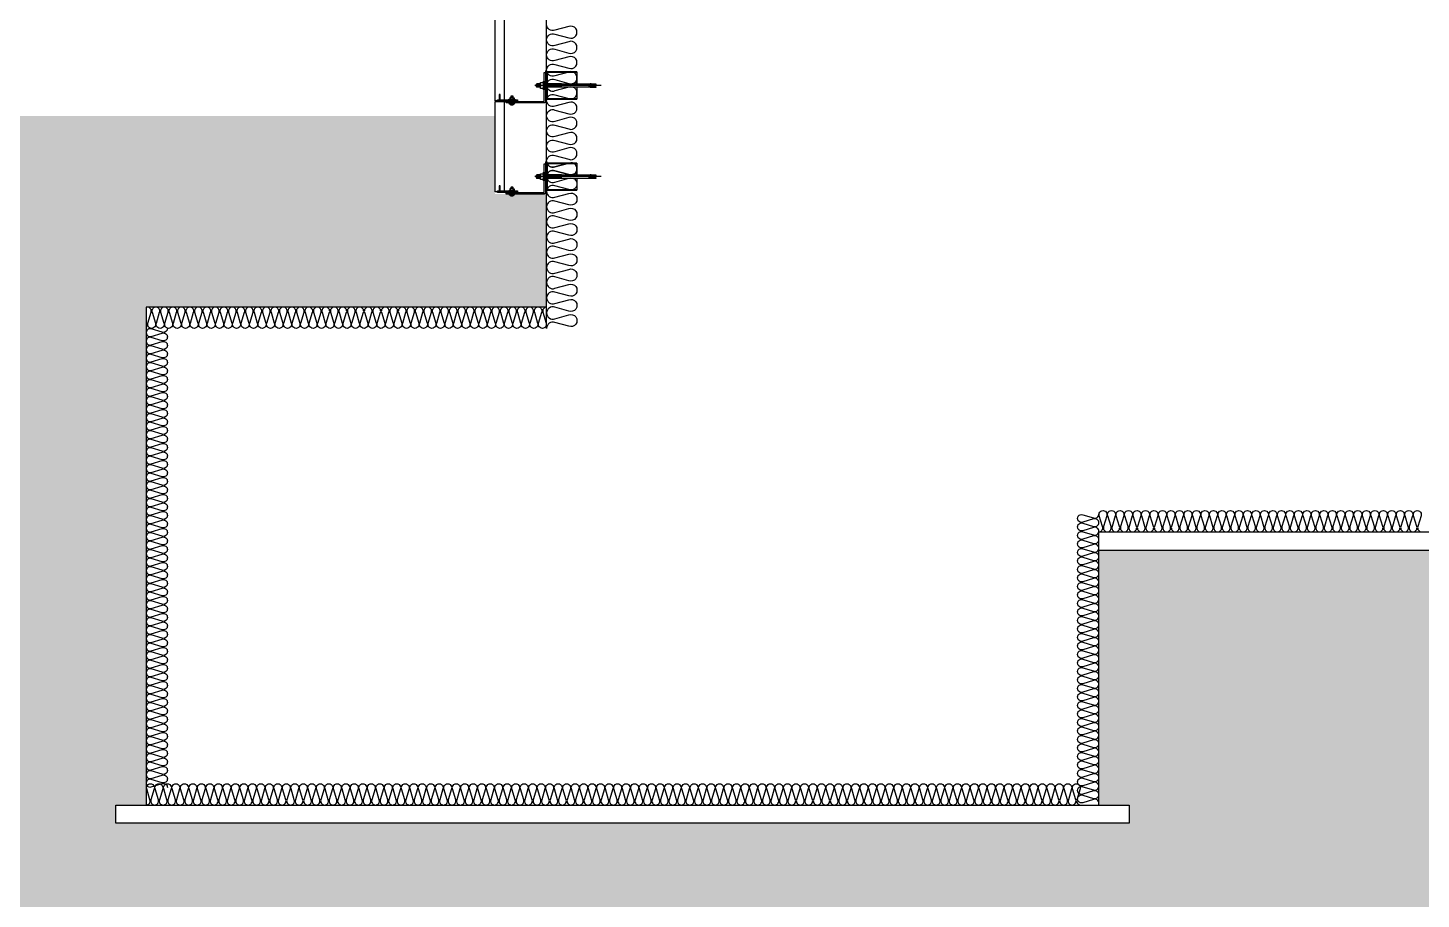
# Model space of a CAD drawing. Header units: millimetres. Extents: x 17311 to 801382, y -242618 to -104888.
# Drawn here: x 283451 to 288043, y -204409 to -201539 of the extents above; entities that cross this region are included whole.
import ezdxf

# ---------------------------------------------------------------- set-up
doc = ezdxf.new("R2010")
doc.units = ezdxf.units.MM
doc.header["$LTSCALE"] = 250
doc.linetypes.add('CENTER', pattern=[50.8, 31.75, -6.35, 6.35, -6.35])
for name, color, linetype in [('[0]치수선', 3, 'Continuous'), ('A-FIN(EX)', 6, 'Continuous'), ('A-버림CONC', 4, 'Continuous'), ('ANG', 8, 'Continuous'), ('ISL', 251, 'Continuous'), ('S-TEEL', 4, 'Continuous'), ('지반', 254, 'Continuous')]:
    doc.layers.add(name, color=color, linetype=linetype)

# ---------------------------------------------------------------- blocks, each defined once
blk = doc.blocks.new('A$C6c7ba7a6')
at = {"layer": '[0]치수선', "ltscale": 0.5}
h = blk.add_hatch(color=8, dxfattribs=at)
h.dxf.hatch_style = 1
h.paths.add_polyline_path([(-140, 0.5), (-140, -1.5), (-137.5, -1.5, 0.414214), (-136.5, -0.5), (-136.5, 40), (-138, 40), (-138, 0.5)])
at = {"color": 9, "linetype": 'Continuous', "lineweight": 25}
for p, q in [((-137.5, 95.5), (-140, 95.5)), ((-140, 95.5), (-140, 89.5)), ((-140, 93.5), (-138, 93.5)), ((-138, 93.5), (-138, 54)), ((-136.5, 94.5), (-136.5, 54)), ((-240, 91.5, 0), (-140, 91.5)), ((-240, 91.5, 0), (-240, 53, 0)), ((-240, 89.5, 0), (-140, 89.5)), ((-240, 60.2, 0), (-237, 60.2, 0)), ((-237, 53, 0), (-237, 60.2, 0)), ((-142, 54), (-136.5, 54)), ((-240, 41, 0), (-240, 2.5, 0)), ((-140, 4.5), (-240, 4.5, 0)), ((-140, 2.5), (-240, 2.5, 0)), ((-136.5, 40), (-142, 40)), ((-140, 4.5), (-140, -1.5)), ((-138, 0.5), (-140, 0.5)), ((-138, 0.5), (-138, 40)), ((-136.5, 40), (-136.5, -0.5)), ((-140, -1.5), (-137.5, -1.5))]:
    blk.add_line(p, q, dxfattribs=at)
at = {"color": 9}
for p, q in [((-302.6, 52, 0), (-302.6, 50.3, 0)), ((-297, 51.5, 0), (-302.5, 52.3, 0)), ((-302.1, 49.5, 0), (-300.3, 48.3, 0)), ((-286.6, 53, 0), (-301.6, 53, 0)), ((-292.1, 47.7, 0), (-298.7, 47.7, 0)), ((-297, 51.5, 0), (-283, 51.5, 0)), ((-291.6, 48.2, 0), (-291.6, 48.7, 0)), ((-289.6, 50.7, 0), (-289.6, 50.7, 0)), ((-287.6, 44.7, 0), (-287.6, 48.7, 0)), ((-286.6, 53, 0), (-283.6, 53, 0)), ((-283.6, 53, 0), (-283.6, 40.5, 0)), ((-283, 41, 0), (-283, 53, 0)), ((-280, 53, 0), (-283, 53, 0)), ((-280, 41, 0), (-280, 53, 0)), ((-188.8, 53), (-280, 53, 0)), ((-302.6, 43.2, 0), (-302.6, 41.5, 0)), ((-302.6, 41.7, 0), (-297, 42.5, 0)), ((-302.1, 44, 0), (-300.3, 45.2, 0)), ((-301.6, 40.5, 0), (-286.6, 40.5, 0)), ((-292.1, 45.7, 0), (-298.7, 45.7, 0)), ((-297, 42.5, 0), (-283, 42.5, 0)), ((-291.6, 44.7, 0), (-291.6, 45.2, 0)), ((-289.6, 42.7, 0), (-289.6, 42.7, 0)), ((-286.6, 40.5, 0), (-283.6, 40.5, 0)), ((-283, 41, 0), (-280, 41, 0)), ((-280, 41, 0), (-188.8, 41))]:
    blk.add_line(p, q, dxfattribs=at)
at = {"color": 9, "ltscale": 0.5}
for p, q in [((-188.8, 53), (-131.5, 53)), ((-188.8, 53), (-187.3, 51.5)), ((-188.8, 41), (-188.8, 53)), ((-188.8, 51.5), (-131.5, 51.5)), ((-187.3, 42.5), (-187.3, 51.5)), ((-142, 89.5), (-142, 54)), ((-129.5, 61.3), (-131.5, 61.3)), ((-131.5, 61.3), (-131.5, 32.8)), ((-129.5, 32.8), (-129.5, 61.3)), ((-129.5, 56), (-129.5, 38)), ((-129.5, 53), (-129.5, 53)), ((-129.5, 51.5), (-129.4, 51.5)), ((-120.5, 56.5), (-129, 56.5)), ((-128.3, 47), (-121.2, 47)), ((-120.1, 51.5), (-106, 51.5)), ((-120, 38), (-120, 56)), ((-120, 53), (-107.5, 53)), ((-107.5, 41), (-107.5, 53)), ((-106, 51.5), (-107.5, 53)), ((-106, 42.5), (-106, 51.5)), ((-188.8, 42.5), (-131.5, 42.5)), ((-188.8, 41), (-187.3, 42.5)), ((-188.8, 41), (-131.5, 41)), ((-142, 40), (-142, 4.5)), ((-131.5, 32.8), (-129.5, 32.8)), ((-129.5, 42.5), (-129.4, 42.5)), ((-129.5, 41), (-129.5, 41)), ((-129, 37.5), (-120.5, 37.5)), ((-120.1, 42.5), (-106, 42.5)), ((-120, 41), (-107.5, 41)), ((-106, 42.5), (-107.5, 41))]:
    blk.add_line(p, q, dxfattribs=at)
at = {"color": 9, "linetype": 'Continuous', "lineweight": 25}
for centre, start, end in [((-137.5, 94.5), 0, 90), ((-137.5, -0.5), 270, 0)]:
    blk.add_arc(centre, 1, start, end, dxfattribs=at)
at = {"color": 9}
for centre, radius, start, end in [((-301.6, 52, 0), 1, 90, 180), ((-301.6, 50.3, 0), 1, 180, 236.3099), ((-298.7, 50.7, 0), 3, 236.3099, 270), ((-292.1, 48.2, 0), 0.5, 270, 0), ((-289.6, 48.7, 0), 2, 90, 180), ((-289.6, 48.7, 0), 2, 0, 90), ((-301.6, 43.2, 0), 1, 123.6901, 180), ((-301.6, 41.5, 0), 1, 180, 270), ((-298.7, 42.7, 0), 3, 90, 123.6901), ((-292.1, 45.2, 0), 0.5, 0, 90), ((-289.6, 44.7, 0), 2, 180, 270), ((-289.6, 44.7, 0), 2, 270, 0)]:
    blk.add_arc(centre, radius, start, end, dxfattribs=at)
at = {"color": 9, "ltscale": 0.5}
for centre, start, end in [((-129, 56), 90, 180), ((-120.5, 56), 0, 90), ((-129, 38), 180, 270), ((-120.5, 38), 270, 0)]:
    blk.add_arc(centre, 0.5, start, end, dxfattribs=at)
for centre, major_axis, ratio, start_param, end_param in [((-128.6, 42.2), (0.31, 4.75), 0.187111, 0, 3.166211), ((-128.6, 51.7), (0.31, -4.75), 0.185991, 3.117121, 6.283185), ((-120.9, 51.7), (0.31, 4.75), 0.185108, 3.141593, 6.30754), ((-120.9, 42.2), (0.31, -4.75), 0.185359, -0.024388, 3.141593)]:
    blk.add_ellipse(centre, major_axis=major_axis, ratio=ratio, start_param=start_param, end_param=end_param, dxfattribs=at)
at = {"layer": '[0]치수선', "color": 8, "linetype": 'CENTER', "ltscale": 0.2}
for p, q in [((-320, 47, 0), (-101, 47)), ((-136.5, 54), (-136.5, 40))]:
    blk.add_line(p, q, dxfattribs=at)
at = {"layer": 'ANG'}
for p, q in [((-15.6, 1.5), (-35.4, 1.5)), ((-35.4, 1.5), (-35.4, -0.5)), ((-29.5, 5.5), (-30.5, 6.4)), ((-30.5, 6.4), (-28.5, 6.4)), ((-29.5, 11.4), (-28.5, 12.4)), ((-21.5, 11.4), (-29.5, 11.4)), ((-29.5, 6.4), (-29.5, 11.4)), ((-21.5, 10.4), (-29.5, 10.4)), ((-21.5, 9.4), (-29.5, 9.4)), ((-21.5, 8.4), (-29.5, 8.4)), ((-21.5, 7.4), (-29.5, 7.4)), ((-28.5, 6.4), (-29.5, 5.5)), ((-29.5, 1.5), (-29.5, 5.5)), ((-28.5, 12.4), (-22.5, 12.4)), ((-28.5, 6.4), (-22.5, 6.4)), ((-22.5, 12.4), (-21.5, 11.4)), ((-20.5, 6.4), (-22.5, 6.4)), ((-22.5, 6.4), (-21.5, 5.5)), ((-21.5, 11.4), (-21.5, 6.4)), ((-15.6, -0.5), (-15.6, 1.5)), ((-35.3, -12.5), (-35.3, -10.5)), ((-15.4, -12.5), (-35.3, -12.5)), ((-15.4, -10.5), (-15.4, -12.5))]:
    blk.add_line(p, q, dxfattribs=at)
at = {"layer": 'ANG', "extrusion": (0, 0, -1)}
for p, q in [((-32.4, 6.4), (-32.9, 5.9)), ((-32.9, 5.9), (-32.9, 2)), ((-32.9, 2), (-32.4, 1.5)), ((-30.5, 6.4), (-32.4, 6.4)), ((-21.5, 5.5), (-20.5, 6.4)), ((-21.5, 1.5), (-21.5, 5.5)), ((-20.5, 6.4), (-18.6, 6.4)), ((-18.6, 6.4), (-18.1, 5.9)), ((-18.1, 2), (-18.6, 1.5)), ((-18.1, 5.9), (-18.1, 2))]:
    blk.add_line(p, q, dxfattribs=at)
blk.add_lwpolyline([(-13.5, -0.5), (-13.5, 17), (-16.5, 17), (-16.5, -0.5)], dxfattribs=at)
at = {"layer": 'ANG'}
blk.add_lwpolyline([(-43.5, -5.5), (21.5, -5.5), (21.5, -0.5), (-43.5, -0.5)], close=True, dxfattribs=at)
blk.add_arc((-25.3, -9.5), 8.08, 202.3911, 337.6089, dxfattribs=at)
at = {"layer": 'S-TEEL'}
blk.add_lwpolyline([(-131.5, -10.5), (-6.5, -10.5), (-6.5, -5.5), (-131.5, -5.5), (-131.5, 89.5), (-136.5, 89.5), (-136.5, -5.5, 0.414214)], format="xyb", close=True, dxfattribs=at)

msp = doc.modelspace()

# ---------------------------------------------------------------- hatches: boundary and pattern name
at = {"layer": '지반'}
h = msp.add_hatch(dxfattribs=at)
h.set_pattern_fill('EARTH', color=251, scale=70, angle=45)
h.paths.add_polyline_path([(230117.6, -201879.5), (230117.6, -213174), (380882.4, -213174), (380882.4, -201579.5), (370730.7, -201579.5), (370730.7, -201786.8), (370560.7, -201786.8), (370560.7, -202209.5), (371880.7, -202209.5), (371880.7, -203849.5), (371980.7, -203849.5), (371980.7, -203909.5), (368640.7, -203909.5), (368640.7, -203849.5), (368740.7, -203849.5), (368740.7, -202159.5), (364230.7, -202159.5), (364230.7, -202599.5), (364330.7, -202599.5), (364330.7, -202659.5), (363390.7, -202659.5), (363390.7, -202599.5), (363490.7, -202599.5), (363490.7, -202099.5), (362430.7, -202099.5), (362430.7, -203699.5), (362530.7, -203699.5), (362530.7, -203759.5), (358060.7, -203759.5), (358060.7, -203699.5), (358160.7, -203699.5), (358160.7, -202089.5), (351710.7, -202089.5), (351710.7, -204659.5), (351810.7, -204659.5), (351810.7, -204719.5), (347110.7, -204719.5), (347110.7, -204659.5), (347210.7, -204659.5), (347210.7, -202089.5), (340910.7, -202089.5), (340910.7, -204659.5), (341010.7, -204659.5), (341010.7, -204719.5), (336310.7, -204719.5), (336310.7, -204659.5), (336410.7, -204659.5), (336410.7, -202089.5), (330110.7, -202089.5), (330110.7, -204659.5), (330210.7, -204659.5), (330210.7, -204719.5), (325510.7, -204719.5), (325510.7, -204659.5), (325610.7, -204659.5), (325610.7, -202089.5), (319310.7, -202089.5), (319310.7, -203829.5), (319410.7, -203829.5), (319410.7, -203889.5), (314710.7, -203889.5), (314710.7, -203829.5), (314810.7, -203829.5), (314810.7, -202089.5), (308510.7, -202089.5), (308510.7, -203829.5), (308610.7, -203829.5), (308610.7, -203889.5), (303910.7, -203889.5), (303910.7, -203829.5), (304010.7, -203829.5), (304010.7, -202089.5), (297560.7, -202089.5), (297560.7, -203699.5), (297660.7, -203699.5), (297660.7, -203759.5), (293190.7, -203759.5), (293190.7, -203699.5), (293290.7, -203699.5), (293290.7, -203259.5), (286980.7, -203259.5), (286980.7, -204099.5), (287080.7, -204099.5), (287080.7, -204159.5), (283740.7, -204159.5), (283740.7, -204099.5), (283840.7, -204099.5), (283840.7, -202459.5), (285160.7, -202459.5), (285160.7, -202086.8), (284990.7, -202086.8), (284990.7, -201829.5), (283110.7, -201829.5), (283110.7, -202079.5), (283160.7, -202079.5), (283160.7, -202139.5), (282910.7, -202139.5), (282910.7, -202079.5), (282960.7, -202079.5), (282960.7, -201979.5), (271560.7, -201979.5), (271560.7, -201879.5)])

# ---------------------------------------------------------------- linework, layer by layer
at = {"layer": 'A-FIN(EX)'}
for points in [[(285020.7, -201482.5), (285020.7, -201779.5), (284990.7, -201779.5), (284990.7, -201482.5)], [(285020.7, -201782.5), (285020.7, -202079.5), (284990.7, -202079.5), (284990.7, -201782.5)]]:
    msp.add_lwpolyline(points, close=True, dxfattribs=at)
at = {"layer": 'A-버림CONC'}
msp.add_line((286980.7, -203259.5), (293290.7, -203259.5), dxfattribs=at)
msp.add_lwpolyline([(286980.7, -204099.5), (287080.7, -204099.5), (287080.7, -204159.5), (283740.7, -204159.5), (283740.7, -204099.5), (283840.7, -204099.5)], dxfattribs=at)
at = {"layer": 'ISL'}
msp.add_line((285160.7, -202529.5), (285160.7, -154479.5), dxfattribs=at)
for points in [[(285160.7, -202028.7, -0.524856), (285187.8, -202010), (285233.6, -202022.4, 1.449198), (285233.6, -201985), (285187.8, -201997.4, -0.524856), (285160.7, -201978.7, -0.524856), (285187.8, -201960), (285233.6, -201972.4, 1.449198), (285233.6, -201935), (285187.8, -201947.4, -0.524856), (285160.7, -201928.7, -0.524856), (285187.8, -201910), (285233.6, -201922.4, 1.449198), (285233.6, -201885), (285187.8, -201897.4, -0.524856), (285160.7, -201878.7, -0.524856), (285187.8, -201860), (285233.6, -201872.4, 1.449198), (285233.6, -201835), (285187.8, -201847.4, -0.524856), (285160.7, -201828.7, -0.524856), (285187.8, -201810), (285233.6, -201822.4, 1.449198), (285233.6, -201785), (285187.8, -201797.4, -0.524856), (285160.7, -201778.7, -0.524856), (285187.8, -201760), (285233.6, -201772.4, 1.449198), (285233.6, -201735), (285187.8, -201747.4, -0.524856), (285160.7, -201728.7, -0.524856), (285187.8, -201710), (285233.6, -201722.4, 1.449198), (285233.6, -201685), (285187.8, -201697.4, -0.524856), (285160.7, -201678.7, -0.524856), (285187.8, -201660), (285233.6, -201672.4, 1.449198), (285233.6, -201635), (285187.8, -201647.4, -0.524856), (285160.7, -201628.7, -0.524856), (285187.8, -201610), (285233.6, -201622.4, 1.449198), (285233.6, -201585), (285187.8, -201597.4, -0.524856), (285160.7, -201578.7, -0.524856), (285187.8, -201560), (285233.6, -201572.4, 1.449198), (285233.6, -201535), (285187.8, -201547.4, -0.524856), (285160.7, -201528.7, -0.524856)], [(285160.7, -201978.7, 0.524856), (285187.8, -201997.4), (285233.6, -201985, -1.449198), (285233.6, -202022.4), (285187.8, -202010, 0.524856), (285160.7, -202028.7, 0.524856), (285187.8, -202047.4), (285233.6, -202035, -1.449198), (285233.6, -202072.4), (285187.8, -202060, 0.524856), (285160.7, -202078.7, 0.524856), (285187.8, -202097.4), (285233.6, -202085, -1.449198), (285233.6, -202122.4), (285187.8, -202110, 0.524856), (285160.7, -202128.7, 0.524856), (285187.8, -202147.4), (285233.6, -202135, -1.449198), (285233.6, -202172.4), (285187.8, -202160, 0.524856), (285160.7, -202178.7, 0.524856), (285187.8, -202197.4), (285233.6, -202185, -1.449198), (285233.6, -202222.4), (285187.8, -202210, 0.524856), (285160.7, -202228.7, 0.524856), (285187.8, -202247.4), (285233.6, -202235, -1.449198), (285233.6, -202272.4), (285187.8, -202260, 0.524856), (285160.7, -202278.7, 0.524856), (285187.8, -202297.4), (285233.6, -202285, -1.449198), (285233.6, -202322.4), (285187.8, -202310, 0.524856), (285160.7, -202328.7, 0.524856), (285187.8, -202347.4), (285233.6, -202335, -1.449198), (285233.6, -202372.4), (285187.8, -202360, 0.524856), (285160.7, -202378.7, 0.524856), (285187.8, -202397.4), (285233.6, -202385, -1.449198), (285233.6, -202422.4), (285187.8, -202410, 0.524856), (285160.7, -202428.7, 0.524856), (285187.8, -202447.4), (285233.6, -202435, -1.449198), (285233.6, -202472.4), (285187.8, -202460, 0.524856), (285160.7, -202478.7, 0.524856), (285187.8, -202497.4), (285233.6, -202485, -1.449198), (285233.6, -202522.4), (285187.8, -202510, 0.524856), (285160.7, -202528.7, 0.010025), (285160.7, -202529.5, 0.010025)], [(285160.6, -202459.5, 0.509267), (285148.3, -202476.4), (285159, -202512.5, -1.372593), (285134.3, -202512.5), (285145, -202476.4, 0.509267), (285132.6, -202459.5, 0.509267), (285120.3, -202476.4), (285131, -202512.5, -1.372593), (285106.3, -202512.5), (285117, -202476.4, 0.509267), (285104.6, -202459.5, 0.509267), (285092.3, -202476.4), (285103, -202512.5, -1.372593), (285078.3, -202512.5), (285089, -202476.4, 0.509267), (285076.6, -202459.5, 0.509267), (285064.3, -202476.4), (285075, -202512.5, -1.372593), (285050.3, -202512.5), (285061, -202476.4, 0.509267), (285048.6, -202459.5, 0.509267), (285036.3, -202476.4), (285047, -202512.5, -1.372593), (285022.3, -202512.5), (285033, -202476.4, 0.509267), (285020.6, -202459.5, 0.509267), (285008.3, -202476.4), (285019, -202512.5, -1.372593), (284994.3, -202512.5), (285005, -202476.4, 0.509267), (284992.6, -202459.5, 0.509267), (284980.3, -202476.4), (284991, -202512.5, -1.372593), (284966.3, -202512.5), (284977, -202476.4, 0.509267), (284964.6, -202459.5, 0.509267), (284952.3, -202476.4), (284963, -202512.5, -1.372593), (284938.3, -202512.5), (284949, -202476.4, 0.509267), (284936.6, -202459.5, 0.509267), (284924.3, -202476.4), (284935, -202512.5, -1.372593), (284910.3, -202512.5), (284921, -202476.4, 0.509267), (284908.6, -202459.5, 0.509267), (284896.3, -202476.4), (284907, -202512.5, -1.372593), (284882.3, -202512.5), (284893, -202476.4, 0.509267), (284880.6, -202459.5, 0.509267), (284868.3, -202476.4), (284879, -202512.5, -1.372593), (284854.3, -202512.5), (284865, -202476.4, 0.509267), (284852.6, -202459.5, 0.509267), (284840.3, -202476.4), (284851, -202512.5, -1.372593), (284826.3, -202512.5), (284837, -202476.4, 0.509267), (284824.6, -202459.5, 0.509267), (284812.3, -202476.4), (284823, -202512.5, -1.372593), (284798.3, -202512.5), (284809, -202476.4, 0.509267), (284796.6, -202459.5, 0.509267), (284784.3, -202476.4), (284795, -202512.5, -1.372593), (284770.3, -202512.5), (284781, -202476.4, 0.509267), (284768.6, -202459.5, 0.509267), (284756.3, -202476.4), (284767, -202512.5, -1.372593), (284742.3, -202512.5), (284753, -202476.4, 0.509267), (284740.6, -202459.5, 0.509267), (284728.3, -202476.4), (284739, -202512.5, -1.372593), (284714.3, -202512.5), (284725, -202476.4, 0.509267), (284712.6, -202459.5, 0.509267), (284700.3, -202476.4), (284711, -202512.5, -1.372593), (284686.3, -202512.5), (284697, -202476.4, 0.509267), (284684.6, -202459.5, 0.509267), (284672.3, -202476.4), (284683, -202512.5, -1.372593), (284658.3, -202512.5), (284669, -202476.4, 0.509267), (284656.6, -202459.5, 0.509267), (284644.3, -202476.4), (284655, -202512.5, -1.372593), (284630.3, -202512.5), (284641, -202476.4, 0.509267), (284628.6, -202459.5, 0.509267), (284616.3, -202476.4), (284627, -202512.5, -1.372593), (284602.3, -202512.5), (284613, -202476.4, 0.509267), (284600.6, -202459.5, 0.509267), (284588.3, -202476.4), (284599, -202512.5, -1.372593), (284574.3, -202512.5), (284585, -202476.4, 0.509267), (284572.6, -202459.5, 0.509267), (284560.3, -202476.4), (284571, -202512.5, -1.372593), (284546.3, -202512.5), (284557, -202476.4, 0.509267), (284544.6, -202459.5, 0.509267), (284532.3, -202476.4), (284543, -202512.5, -1.372593), (284518.3, -202512.5), (284529, -202476.4, 0.509267), (284516.6, -202459.5, 0.509267), (284504.3, -202476.4), (284515, -202512.5, -1.372593), (284490.3, -202512.5), (284501, -202476.4, 0.509267), (284488.6, -202459.5, 0.509267), (284476.3, -202476.4), (284487, -202512.5, -1.372593), (284462.3, -202512.5), (284473, -202476.4, 0.509267), (284460.6, -202459.5, 0.509267), (284448.3, -202476.4), (284459, -202512.5, -1.372593), (284434.3, -202512.5), (284445, -202476.4, 0.509267), (284432.6, -202459.5, 0.509267), (284420.3, -202476.4), (284431, -202512.5, -1.372593), (284406.3, -202512.5), (284417, -202476.4, 0.509267), (284404.6, -202459.5, 0.509267), (284392.3, -202476.4), (284403, -202512.5, -1.372593), (284378.3, -202512.5), (284389, -202476.4, 0.509267), (284376.6, -202459.5, 0.509267), (284364.3, -202476.4), (284375, -202512.5, -1.372593), (284350.3, -202512.5), (284361, -202476.4, 0.509267), (284348.6, -202459.5, 0.509267), (284336.3, -202476.4), (284347, -202512.5, -1.372593), (284322.3, -202512.5), (284333, -202476.4, 0.509267), (284320.6, -202459.5, 0.509267), (284308.3, -202476.4), (284319, -202512.5, -1.372593), (284294.3, -202512.5), (284305, -202476.4, 0.509267), (284292.6, -202459.5, 0.509267), (284280.3, -202476.4), (284291, -202512.5, -1.372593), (284266.3, -202512.5), (284277, -202476.4, 0.509267), (284264.6, -202459.5, 0.509267), (284252.3, -202476.4), (284263, -202512.5, -1.372593), (284238.3, -202512.5), (284249, -202476.4, 0.509267), (284236.6, -202459.5, 0.509267), (284224.3, -202476.4), (284235, -202512.5, -1.372593), (284210.3, -202512.5), (284221, -202476.4, 0.509267), (284208.6, -202459.5, 0.509267), (284196.3, -202476.4), (284207, -202512.5, -1.372593), (284182.3, -202512.5), (284193, -202476.4, 0.509267), (284180.6, -202459.5, 0.509267), (284168.3, -202476.4), (284179, -202512.5, -1.372593), (284154.3, -202512.5), (284165, -202476.4, 0.509267), (284152.6, -202459.5, 0.509267), (284140.3, -202476.4), (284151, -202512.5, -1.372593), (284126.3, -202512.5), (284137, -202476.4, 0.509267), (284124.6, -202459.5, 0.509267), (284112.3, -202476.4), (284123, -202512.5, -1.372593), (284098.3, -202512.5), (284109, -202476.4, 0.509267), (284096.6, -202459.5, 0.509267), (284084.3, -202476.4), (284095, -202512.5, -1.372593), (284070.3, -202512.5), (284081, -202476.4, 0.509267), (284068.6, -202459.5, 0.509267), (284056.3, -202476.4), (284067, -202512.5, -1.372593), (284042.3, -202512.5), (284053, -202476.4, 0.509267), (284040.6, -202459.5, 0.509267), (284028.3, -202476.4), (284039, -202512.5, -1.372593), (284014.3, -202512.5), (284025, -202476.4, 0.509267), (284012.6, -202459.5, 0.509267), (284000.3, -202476.4), (284011, -202512.5, -1.372593), (283986.3, -202512.5), (283997, -202476.4, 0.509267), (283984.6, -202459.5, 0.509267), (283972.3, -202476.4), (283983, -202512.5, -1.372593), (283958.3, -202512.5), (283969, -202476.4, 0.509267), (283956.6, -202459.5, 0.509267), (283944.3, -202476.4), (283955, -202512.5, -1.372593), (283930.3, -202512.5), (283941, -202476.4, 0.509267), (283928.6, -202459.5, 0.509267), (283916.3, -202476.4), (283927, -202512.5, -1.372593), (283902.3, -202512.5), (283913, -202476.4, 0.509267), (283900.6, -202459.5, 0.509267), (283888.3, -202476.4), (283899, -202512.5, -1.372593), (283874.3, -202512.5), (283885, -202476.4, 0.509267), (283872.6, -202459.5, 0.509267), (283860.3, -202476.4), (283871, -202512.5, -1.372593), (283846.3, -202512.5), (283857, -202476.4, 0.509267), (283844.6, -202459.5)], [(283910.7, -202529.5, -0.509267), (283893.7, -202541.9), (283857.6, -202531.1, 1.372593), (283857.6, -202555.9), (283893.7, -202545.1, -0.509267), (283910.7, -202557.5, -0.509267), (283893.7, -202569.9), (283857.6, -202559.1, 1.372593), (283857.6, -202583.9), (283893.7, -202573.1, -0.509267), (283910.7, -202585.5, -0.509267), (283893.7, -202597.9), (283857.6, -202587.1, 1.372593), (283857.6, -202611.9), (283893.7, -202601.1, -0.509267), (283910.7, -202613.5, -0.509267), (283893.7, -202625.9), (283857.6, -202615.1, 1.372593), (283857.6, -202639.9), (283893.7, -202629.1, -0.509267), (283910.7, -202641.5, -0.509267), (283893.7, -202653.9), (283857.6, -202643.1, 1.372593), (283857.6, -202667.9), (283893.7, -202657.1, -0.509267), (283910.7, -202669.5, -0.509267), (283893.7, -202681.9), (283857.6, -202671.1, 1.372593), (283857.6, -202695.9), (283893.7, -202685.1, -0.509267), (283910.7, -202697.5, -0.509267), (283893.7, -202709.9), (283857.6, -202699.1, 1.372593), (283857.6, -202723.9), (283893.7, -202713.1, -0.509267), (283910.7, -202725.5, -0.509267), (283893.7, -202737.9), (283857.6, -202727.1, 1.372593), (283857.6, -202751.9), (283893.7, -202741.1, -0.509267), (283910.7, -202753.5, -0.509267), (283893.7, -202765.9), (283857.6, -202755.1, 1.372593), (283857.6, -202779.9), (283893.7, -202769.1, -0.509267), (283910.7, -202781.5, -0.509267), (283893.7, -202793.9), (283857.6, -202783.1, 1.372593), (283857.6, -202807.9), (283893.7, -202797.1, -0.509267), (283910.7, -202809.5, -0.509267), (283893.7, -202821.9), (283857.6, -202811.1, 1.372593), (283857.6, -202835.9), (283893.7, -202825.1, -0.509267), (283910.7, -202837.5, -0.509267), (283893.7, -202849.9), (283857.6, -202839.1, 1.372593), (283857.6, -202863.9), (283893.7, -202853.1, -0.509267), (283910.7, -202865.5, -0.509267), (283893.7, -202877.9), (283857.6, -202867.1, 1.372593), (283857.6, -202891.9), (283893.7, -202881.1, -0.509267), (283910.7, -202893.5, -0.509267), (283893.7, -202905.9), (283857.6, -202895.1, 1.372593), (283857.6, -202919.9), (283893.7, -202909.1, -0.509267), (283910.7, -202921.5, -0.509267), (283893.7, -202933.9), (283857.6, -202923.1, 1.372593), (283857.6, -202947.9), (283893.7, -202937.1, -0.509267), (283910.7, -202949.5, -0.509267), (283893.7, -202961.9), (283857.6, -202951.1, 1.372593), (283857.6, -202975.9), (283893.7, -202965.1, -0.509267), (283910.7, -202977.5, -0.509267), (283893.7, -202989.9), (283857.6, -202979.1, 1.372593), (283857.6, -203003.9), (283893.7, -202993.1, -0.509267), (283910.7, -203005.5, -0.509267), (283893.7, -203017.9), (283857.6, -203007.1, 1.372593), (283857.6, -203031.9), (283893.7, -203021.1, -0.509267), (283910.7, -203033.5, -0.509267), (283893.7, -203045.9), (283857.6, -203035.1, 1.372593), (283857.6, -203059.9), (283893.7, -203049.1, -0.509267), (283910.7, -203061.5, -0.509267), (283893.7, -203073.9), (283857.6, -203063.1, 1.372593), (283857.6, -203087.9), (283893.7, -203077.1, -0.509267), (283910.7, -203089.5, -0.509267), (283893.7, -203101.9), (283857.6, -203091.1, 1.372593), (283857.6, -203115.9), (283893.7, -203105.1, -0.509267), (283910.7, -203117.5, -0.509267), (283893.7, -203129.9), (283857.6, -203119.1, 1.372593), (283857.6, -203143.9), (283893.7, -203133.1, -0.509267), (283910.7, -203145.5, -0.509267), (283893.7, -203157.9), (283857.6, -203147.1, 1.372593), (283857.6, -203171.9), (283893.7, -203161.1, -0.509267), (283910.7, -203173.5, -0.509267), (283893.7, -203185.9), (283857.6, -203175.1, 1.372593), (283857.6, -203199.9), (283893.7, -203189.1, -0.509267), (283910.7, -203201.5, -0.509267), (283893.7, -203213.9), (283857.6, -203203.1, 1.372593), (283857.6, -203227.9), (283893.7, -203217.1, -0.509267), (283910.7, -203229.5, -0.509267), (283893.7, -203241.9), (283857.6, -203231.1, 1.372593), (283857.6, -203255.9), (283893.7, -203245.1, -0.509267), (283910.7, -203257.5, -0.509267), (283893.7, -203269.9), (283857.6, -203259.1, 1.372593), (283857.6, -203283.9), (283893.7, -203273.1, -0.509267), (283910.7, -203285.5, -0.509267), (283893.7, -203297.9), (283857.6, -203287.1, 1.372593), (283857.6, -203311.9), (283893.7, -203301.1, -0.509267), (283910.7, -203313.5, -0.509267), (283893.7, -203325.9), (283857.6, -203315.1, 1.372593), (283857.6, -203339.9), (283893.7, -203329.1, -0.509267), (283910.7, -203341.5, -0.509267), (283893.7, -203353.9), (283857.6, -203343.1, 1.372593), (283857.6, -203367.9), (283893.7, -203357.1, -0.509267), (283910.7, -203369.5, -0.509267), (283893.7, -203381.9), (283857.6, -203371.1, 1.372593), (283857.6, -203395.9), (283893.7, -203385.1, -0.509267), (283910.7, -203397.5, -0.509267), (283893.7, -203409.9), (283857.6, -203399.1, 1.372593), (283857.6, -203423.9), (283893.7, -203413.1, -0.509267), (283910.7, -203425.5, -0.509267), (283893.7, -203437.9), (283857.6, -203427.1, 1.372593), (283857.6, -203451.9), (283893.7, -203441.1, -0.509267), (283910.7, -203453.5, -0.509267), (283893.7, -203465.9), (283857.6, -203455.1, 1.372593), (283857.6, -203479.9), (283893.7, -203469.1, -0.509267), (283910.7, -203481.5, -0.509267), (283893.7, -203493.9), (283857.6, -203483.1, 1.372593), (283857.6, -203507.9), (283893.7, -203497.1, -0.509267), (283910.7, -203509.5, -0.509267), (283893.7, -203521.9), (283857.6, -203511.1, 1.372593), (283857.6, -203535.9), (283893.7, -203525.1, -0.509267), (283910.7, -203537.5, -0.509267), (283893.7, -203549.9), (283857.6, -203539.1, 1.372593), (283857.6, -203563.9), (283893.7, -203553.1, -0.509267), (283910.7, -203565.5, -0.509267), (283893.7, -203577.9), (283857.6, -203567.1, 1.372593), (283857.6, -203591.9), (283893.7, -203581.1, -0.509267), (283910.7, -203593.5, -0.509267), (283893.7, -203605.9), (283857.6, -203595.1, 1.372593), (283857.6, -203619.9), (283893.7, -203609.1, -0.509267), (283910.7, -203621.5, -0.509267), (283893.7, -203633.9), (283857.6, -203623.1, 1.372593), (283857.6, -203647.9), (283893.7, -203637.1, -0.509267), (283910.7, -203649.5, -0.509267), (283893.7, -203661.9), (283857.6, -203651.1, 1.372593), (283857.6, -203675.9), (283893.7, -203665.1, -0.509267), (283910.7, -203677.5, -0.509267), (283893.7, -203689.9), (283857.6, -203679.1, 1.372593), (283857.6, -203703.9), (283893.7, -203693.1, -0.509267), (283910.7, -203705.5, -0.509267), (283893.7, -203717.9), (283857.6, -203707.1, 1.372593), (283857.6, -203731.9), (283893.7, -203721.1, -0.509267), (283910.7, -203733.5, -0.509267), (283893.7, -203745.9), (283857.6, -203735.1, 1.372593), (283857.6, -203759.9), (283893.7, -203749.1, -0.509267), (283910.7, -203761.5, -0.509267), (283893.7, -203773.9), (283857.6, -203763.1, 1.372593), (283857.6, -203787.9), (283893.7, -203777.1, -0.509267), (283910.7, -203789.5, -0.509267), (283893.7, -203801.9), (283857.6, -203791.1, 1.372593), (283857.6, -203815.9), (283893.7, -203805.1, -0.509267), (283910.7, -203817.5, -0.509267), (283893.7, -203829.9), (283857.6, -203819.1, 1.372593), (283857.6, -203843.9), (283893.7, -203833.1, -0.509267), (283910.7, -203845.5, -0.509267), (283893.7, -203857.9), (283857.6, -203847.1, 1.372593), (283857.6, -203871.9), (283893.7, -203861.1, -0.509267), (283910.7, -203873.5, -0.509267), (283893.7, -203885.9), (283857.6, -203875.1, 1.372593), (283857.6, -203899.9), (283893.7, -203889.1, -0.509267), (283910.7, -203901.5, -0.509267), (283893.7, -203913.9), (283857.6, -203903.1, 1.372593), (283857.6, -203927.9), (283893.7, -203917.1, -0.509267), (283910.7, -203929.5, -0.509267), (283893.7, -203941.9), (283857.6, -203931.1, 1.372593), (283857.6, -203955.9), (283893.7, -203945.1, -0.509267), (283910.7, -203957.5, -0.509267), (283893.7, -203969.9), (283857.6, -203959.1, 1.372593), (283857.6, -203983.9), (283893.7, -203973.1, -0.509267), (283910.7, -203985.5, -0.509267), (283893.7, -203997.9), (283857.6, -203987.1, 1.372593), (283857.6, -204011.9), (283893.7, -204001.1, -0.509267), (283910.7, -204013.5, -0.509267), (283893.7, -204025.9), (283857.6, -204015.1, 1.372593), (283857.6, -204039.9), (283893.7, -204029.1, -0.509267), (283910.7, -204041.5)], [(286979.2, -204099.5, 0.121007), (286980.7, -204093.5, 0.509267), (286963.7, -204081.1), (286927.6, -204091.8, -1.372593), (286927.6, -204067.1), (286963.7, -204077.8, 0.509267), (286980.7, -204065.5, 0.509267), (286963.7, -204053.1), (286927.6, -204063.8, -1.372593), (286927.6, -204039.1), (286963.7, -204049.8, 0.509267), (286980.7, -204037.5, 0.509267), (286963.7, -204025.1), (286927.6, -204035.8, -1.372593), (286927.6, -204011.1), (286963.7, -204021.8, 0.509267), (286980.7, -204009.5, 0.509267), (286963.7, -203997.1), (286927.6, -204007.8, -1.372593), (286927.6, -203983.1), (286963.7, -203993.8, 0.509267), (286980.7, -203981.5, 0.509267), (286963.7, -203969.1), (286927.6, -203979.8, -1.372593), (286927.6, -203955.1), (286963.7, -203965.8, 0.509267), (286980.7, -203953.5, 0.509267), (286963.7, -203941.1), (286927.6, -203951.8, -1.372593), (286927.6, -203927.1), (286963.7, -203937.8, 0.509267), (286980.7, -203925.5, 0.509267), (286963.7, -203913.1), (286927.6, -203923.8, -1.372593), (286927.6, -203899.1), (286963.7, -203909.8, 0.509267), (286980.7, -203897.5, 0.509267), (286963.7, -203885.1), (286927.6, -203895.8, -1.372593), (286927.6, -203871.1), (286963.7, -203881.8, 0.509267), (286980.7, -203869.5, 0.509267), (286963.7, -203857.1), (286927.6, -203867.8, -1.372593), (286927.6, -203843.1), (286963.7, -203853.8, 0.509267), (286980.7, -203841.5, 0.509267), (286963.7, -203829.1), (286927.6, -203839.8, -1.372593), (286927.6, -203815.1), (286963.7, -203825.8, 0.509267), (286980.7, -203813.5, 0.509267), (286963.7, -203801.1), (286927.6, -203811.8, -1.372593), (286927.6, -203787.1), (286963.7, -203797.8, 0.509267), (286980.7, -203785.5, 0.509267), (286963.7, -203773.1), (286927.6, -203783.8, -1.372593), (286927.6, -203759.1), (286963.7, -203769.8, 0.509267), (286980.7, -203757.5, 0.509267), (286963.7, -203745.1), (286927.6, -203755.8, -1.372593), (286927.6, -203731.1), (286963.7, -203741.8, 0.509267), (286980.7, -203729.5, 0.509267), (286963.7, -203717.1), (286927.6, -203727.8, -1.372593), (286927.6, -203703.1), (286963.7, -203713.8, 0.509267), (286980.7, -203701.5, 0.509267), (286963.7, -203689.1), (286927.6, -203699.8, -1.372593), (286927.6, -203675.1), (286963.7, -203685.8, 0.509267), (286980.7, -203673.5, 0.509267), (286963.7, -203661.1), (286927.6, -203671.8, -1.372593), (286927.6, -203647.1), (286963.7, -203657.8, 0.509267), (286980.7, -203645.5, 0.509267), (286963.7, -203633.1), (286927.6, -203643.8, -1.372593), (286927.6, -203619.1), (286963.7, -203629.8, 0.509267), (286980.7, -203617.5, 0.509267), (286963.7, -203605.1), (286927.6, -203615.8, -1.372593), (286927.6, -203591.1), (286963.7, -203601.8, 0.509267), (286980.7, -203589.5, 0.509267), (286963.7, -203577.1), (286927.6, -203587.8, -1.372593), (286927.6, -203563.1), (286963.7, -203573.8, 0.509267), (286980.7, -203561.5, 0.509267), (286963.7, -203549.1), (286927.6, -203559.8, -1.372593), (286927.6, -203535.1), (286963.7, -203545.8, 0.509267), (286980.7, -203533.5, 0.509267), (286963.7, -203521.1), (286927.6, -203531.8, -1.372593), (286927.6, -203507.1), (286963.7, -203517.8, 0.509267), (286980.7, -203505.5, 0.509267), (286963.7, -203493.1), (286927.6, -203503.8, -1.372593), (286927.6, -203479.1), (286963.7, -203489.8, 0.509267), (286980.7, -203477.5, 0.509267), (286963.7, -203465.1), (286927.6, -203475.8, -1.372593), (286927.6, -203451.1), (286963.7, -203461.8, 0.509267), (286980.7, -203449.5, 0.509267), (286963.7, -203437.1), (286927.6, -203447.8, -1.372593), (286927.6, -203423.1), (286963.7, -203433.8, 0.509267), (286980.7, -203421.5, 0.509267), (286963.7, -203409.1), (286927.6, -203419.8, -1.372593), (286927.6, -203395.1), (286963.7, -203405.8, 0.509267), (286980.7, -203393.5, 0.509267), (286963.7, -203381.1), (286927.6, -203391.8, -1.372593), (286927.6, -203367.1), (286963.7, -203377.8, 0.509267), (286980.7, -203365.5, 0.509267), (286963.7, -203353.1), (286927.6, -203363.8, -1.372593), (286927.6, -203339.1), (286963.7, -203349.8, 0.509267), (286980.7, -203337.5, 0.509267), (286963.7, -203325.1), (286927.6, -203335.8, -1.372593), (286927.6, -203311.1), (286963.7, -203321.8, 0.509267), (286980.7, -203309.5, 0.509267), (286963.7, -203297.1), (286927.6, -203307.8, -1.372593), (286927.6, -203283.1), (286963.7, -203293.8, 0.509267), (286980.7, -203281.5, 0.509267), (286963.7, -203269.1), (286927.6, -203279.8, -1.372593), (286927.6, -203255.1), (286963.7, -203265.8, 0.509267), (286980.7, -203253.5, 0.509267), (286963.7, -203241.1), (286927.6, -203251.8, -1.372593), (286927.6, -203227.1), (286963.7, -203237.8, 0.509267), (286980.7, -203225.5, 0.509267), (286963.7, -203213.1), (286927.6, -203223.8, -1.372593), (286927.6, -203199.1), (286963.7, -203209.8, 0.509267), (286980.7, -203197.5, 0.509267), (286963.7, -203185.1), (286927.6, -203195.8, -1.372593), (286927.6, -203171.1), (286963.7, -203181.8, 0.509267), (286980.7, -203169.5, 0.509267), (286963.7, -203157.1), (286927.6, -203167.8, -1.372593), (286927.6, -203143.1), (286963.7, -203153.8, 0.509267), (286980.7, -203141.5)], [(286980.7, -203199.5, 0.509267), (286993, -203182.5), (286982.3, -203146.4, -1.372593), (287007, -203146.4), (286996.3, -203182.5, 0.509267), (287008.7, -203199.5, 0.509267), (287021, -203182.5), (287010.3, -203146.4, -1.372593), (287035, -203146.4), (287024.3, -203182.5, 0.509267), (287036.7, -203199.5, 0.509267), (287049, -203182.5), (287038.3, -203146.4, -1.372593), (287063, -203146.4), (287052.3, -203182.5, 0.509267), (287064.7, -203199.5, 0.509267), (287077, -203182.5), (287066.3, -203146.4, -1.372593), (287091, -203146.4), (287080.3, -203182.5, 0.509267), (287092.7, -203199.5, 0.509267), (287105, -203182.5), (287094.3, -203146.4, -1.372593), (287119, -203146.4), (287108.3, -203182.5, 0.509267), (287120.7, -203199.5, 0.509267), (287133, -203182.5), (287122.3, -203146.4, -1.372593), (287147, -203146.4), (287136.3, -203182.5, 0.509267), (287148.7, -203199.5, 0.509267), (287161, -203182.5), (287150.3, -203146.4, -1.372593), (287175, -203146.4), (287164.3, -203182.5, 0.509267), (287176.7, -203199.5, 0.509267), (287189, -203182.5), (287178.3, -203146.4, -1.372593), (287203, -203146.4), (287192.3, -203182.5, 0.509267), (287204.7, -203199.5, 0.509267), (287217, -203182.5), (287206.3, -203146.4, -1.372593), (287231, -203146.4), (287220.3, -203182.5, 0.509267), (287232.7, -203199.5, 0.509267), (287245, -203182.5), (287234.3, -203146.4, -1.372593), (287259, -203146.4), (287248.3, -203182.5, 0.509267), (287260.7, -203199.5, 0.509267), (287273, -203182.5), (287262.3, -203146.4, -1.372593), (287287, -203146.4), (287276.3, -203182.5, 0.509267), (287288.7, -203199.5, 0.509267), (287301, -203182.5), (287290.3, -203146.4, -1.372593), (287315, -203146.4), (287304.3, -203182.5, 0.509267), (287316.7, -203199.5, 0.509267), (287329, -203182.5), (287318.3, -203146.4, -1.372593), (287343, -203146.4), (287332.3, -203182.5, 0.509267), (287344.7, -203199.5, 0.509267), (287357, -203182.5), (287346.3, -203146.4, -1.372593), (287371, -203146.4), (287360.3, -203182.5, 0.509267), (287372.7, -203199.5, 0.509267), (287385, -203182.5), (287374.3, -203146.4, -1.372593), (287399, -203146.4), (287388.3, -203182.5, 0.509267), (287400.7, -203199.5, 0.509267), (287413, -203182.5), (287402.3, -203146.4, -1.372593), (287427, -203146.4), (287416.3, -203182.5, 0.509267), (287428.7, -203199.5, 0.509267), (287441, -203182.5), (287430.3, -203146.4, -1.372593), (287455, -203146.4), (287444.3, -203182.5, 0.509267), (287456.7, -203199.5, 0.509267), (287469, -203182.5), (287458.3, -203146.4, -1.372593), (287483, -203146.4), (287472.3, -203182.5, 0.509267), (287484.7, -203199.5, 0.509267), (287497, -203182.5), (287486.3, -203146.4, -1.372593), (287511, -203146.4), (287500.3, -203182.5, 0.509267), (287512.7, -203199.5, 0.509267), (287525, -203182.5), (287514.3, -203146.4, -1.372593), (287539, -203146.4), (287528.3, -203182.5, 0.509267), (287540.7, -203199.5, 0.509267), (287553, -203182.5), (287542.3, -203146.4, -1.372593), (287567, -203146.4), (287556.3, -203182.5, 0.509267), (287568.7, -203199.5, 0.509267), (287581, -203182.5), (287570.3, -203146.4, -1.372593), (287595, -203146.4), (287584.3, -203182.5, 0.509267), (287596.7, -203199.5, 0.509267), (287609, -203182.5), (287598.3, -203146.4, -1.372593), (287623, -203146.4), (287612.3, -203182.5, 0.509267), (287624.7, -203199.5, 0.509267), (287637, -203182.5), (287626.3, -203146.4, -1.372593), (287651, -203146.4), (287640.3, -203182.5, 0.509267), (287652.7, -203199.5, 0.509267), (287665, -203182.5), (287654.3, -203146.4, -1.372593), (287679, -203146.4), (287668.3, -203182.5, 0.509267), (287680.7, -203199.5, 0.509267), (287693, -203182.5), (287682.3, -203146.4, -1.372593), (287707, -203146.4), (287696.3, -203182.5, 0.509267), (287708.7, -203199.5, 0.509267), (287721, -203182.5), (287710.3, -203146.4, -1.372593), (287735, -203146.4), (287724.3, -203182.5, 0.509267), (287736.7, -203199.5, 0.509267), (287749, -203182.5), (287738.3, -203146.4, -1.372593), (287763, -203146.4), (287752.3, -203182.5, 0.509267), (287764.7, -203199.5, 0.509267), (287777, -203182.5), (287766.3, -203146.4, -1.372593), (287791, -203146.4), (287780.3, -203182.5, 0.509267), (287792.7, -203199.5, 0.509267), (287805, -203182.5), (287794.3, -203146.4, -1.372593), (287819, -203146.4), (287808.3, -203182.5, 0.509267), (287820.7, -203199.5, 0.509267), (287833, -203182.5), (287822.3, -203146.4, -1.372593), (287847, -203146.4), (287836.3, -203182.5, 0.509267), (287848.7, -203199.5, 0.509267), (287861, -203182.5), (287850.3, -203146.4, -1.372593), (287875, -203146.4), (287864.3, -203182.5, 0.509267), (287876.7, -203199.5, 0.509267), (287889, -203182.5), (287878.3, -203146.4, -1.372593), (287903, -203146.4), (287892.3, -203182.5, 0.509267), (287904.7, -203199.5, 0.509267), (287917, -203182.5), (287906.3, -203146.4, -1.372593), (287931, -203146.4), (287920.3, -203182.5, 0.509267), (287932.7, -203199.5, 0.509267), (287945, -203182.5), (287934.3, -203146.4, -1.372593), (287959, -203146.4), (287948.3, -203182.5, 0.509267), (287960.7, -203199.5, 0.509267), (287973, -203182.5), (287962.3, -203146.4, -1.372593), (287987, -203146.4), (287976.3, -203182.5, 0.509267), (287988.7, -203199.5, 0.509267), (288001, -203182.5), (287990.3, -203146.4, -1.372593), (288015, -203146.4), (288004.3, -203182.5, 0.509267), (288016.7, -203199.5, 0.509267), (288029, -203182.5), (288018.3, -203146.4, -1.372593), (288043, -203146.4), (288032.3, -203182.5, 0.509267), (288044.7, -203199.5, 0.509267)], [(283840.7, -204099.5, 0.509267), (283853, -204082.5), (283842.3, -204046.4, -1.372593), (283867, -204046.4), (283856.3, -204082.5, 0.509267), (283868.7, -204099.5, 0.509267), (283881, -204082.5), (283870.3, -204046.4, -1.372593), (283895, -204046.4), (283884.3, -204082.5, 0.509267), (283896.7, -204099.5, 0.509267), (283909, -204082.5), (283898.3, -204046.4, -1.372593), (283923, -204046.4), (283912.3, -204082.5, 0.509267), (283924.7, -204099.5, 0.509267), (283937, -204082.5), (283926.3, -204046.4, -1.372593), (283951, -204046.4), (283940.3, -204082.5, 0.509267), (283952.7, -204099.5, 0.509267), (283965, -204082.5), (283954.3, -204046.4, -1.372593), (283979, -204046.4), (283968.3, -204082.5, 0.509267), (283980.7, -204099.5, 0.509267), (283993, -204082.5), (283982.3, -204046.4, -1.372593), (284007, -204046.4), (283996.3, -204082.5, 0.509267), (284008.7, -204099.5, 0.509267), (284021, -204082.5), (284010.3, -204046.4, -1.372593), (284035, -204046.4), (284024.3, -204082.5, 0.509267), (284036.7, -204099.5, 0.509267), (284049, -204082.5), (284038.3, -204046.4, -1.372593), (284063, -204046.4), (284052.3, -204082.5, 0.509267), (284064.7, -204099.5, 0.509267), (284077, -204082.5), (284066.3, -204046.4, -1.372593), (284091, -204046.4), (284080.3, -204082.5, 0.509267), (284092.7, -204099.5, 0.509267), (284105, -204082.5), (284094.3, -204046.4, -1.372593), (284119, -204046.4), (284108.3, -204082.5, 0.509267), (284120.7, -204099.5, 0.509267), (284133, -204082.5), (284122.3, -204046.4, -1.372593), (284147, -204046.4), (284136.3, -204082.5, 0.509267), (284148.7, -204099.5, 0.509267), (284161, -204082.5), (284150.3, -204046.4, -1.372593), (284175, -204046.4), (284164.3, -204082.5, 0.509267), (284176.7, -204099.5, 0.509267), (284189, -204082.5), (284178.3, -204046.4, -1.372593), (284203, -204046.4), (284192.3, -204082.5, 0.509267), (284204.7, -204099.5, 0.509267), (284217, -204082.5), (284206.3, -204046.4, -1.372593), (284231, -204046.4), (284220.3, -204082.5, 0.509267), (284232.7, -204099.5, 0.509267), (284245, -204082.5), (284234.3, -204046.4, -1.372593), (284259, -204046.4), (284248.3, -204082.5, 0.509267), (284260.7, -204099.5, 0.509267), (284273, -204082.5), (284262.3, -204046.4, -1.372593), (284287, -204046.4), (284276.3, -204082.5, 0.509267), (284288.7, -204099.5, 0.509267), (284301, -204082.5), (284290.3, -204046.4, -1.372593), (284315, -204046.4), (284304.3, -204082.5, 0.509267), (284316.7, -204099.5, 0.509267), (284329, -204082.5), (284318.3, -204046.4, -1.372593), (284343, -204046.4), (284332.3, -204082.5, 0.509267), (284344.7, -204099.5, 0.509267), (284357, -204082.5), (284346.3, -204046.4, -1.372593), (284371, -204046.4), (284360.3, -204082.5, 0.509267), (284372.7, -204099.5, 0.509267), (284385, -204082.5), (284374.3, -204046.4, -1.372593), (284399, -204046.4), (284388.3, -204082.5, 0.509267), (284400.7, -204099.5, 0.509267), (284413, -204082.5), (284402.3, -204046.4, -1.372593), (284427, -204046.4), (284416.3, -204082.5, 0.509267), (284428.7, -204099.5, 0.509267), (284441, -204082.5), (284430.3, -204046.4, -1.372593), (284455, -204046.4), (284444.3, -204082.5, 0.509267), (284456.7, -204099.5, 0.509267), (284469, -204082.5), (284458.3, -204046.4, -1.372593), (284483, -204046.4), (284472.3, -204082.5, 0.509267), (284484.7, -204099.5, 0.509267), (284497, -204082.5), (284486.3, -204046.4, -1.372593), (284511, -204046.4), (284500.3, -204082.5, 0.509267), (284512.7, -204099.5, 0.509267), (284525, -204082.5), (284514.3, -204046.4, -1.372593), (284539, -204046.4), (284528.3, -204082.5, 0.509267), (284540.7, -204099.5, 0.509267), (284553, -204082.5), (284542.3, -204046.4, -1.372593), (284567, -204046.4), (284556.3, -204082.5, 0.509267), (284568.7, -204099.5, 0.509267), (284581, -204082.5), (284570.3, -204046.4, -1.372593), (284595, -204046.4), (284584.3, -204082.5, 0.509267), (284596.7, -204099.5, 0.509267), (284609, -204082.5), (284598.3, -204046.4, -1.372593), (284623, -204046.4), (284612.3, -204082.5, 0.509267), (284624.7, -204099.5, 0.509267), (284637, -204082.5), (284626.3, -204046.4, -1.372593), (284651, -204046.4), (284640.3, -204082.5, 0.509267), (284652.7, -204099.5, 0.509267), (284665, -204082.5), (284654.3, -204046.4, -1.372593), (284679, -204046.4), (284668.3, -204082.5, 0.509267), (284680.7, -204099.5, 0.509267), (284693, -204082.5), (284682.3, -204046.4, -1.372593), (284707, -204046.4), (284696.3, -204082.5, 0.509267), (284708.7, -204099.5, 0.509267), (284721, -204082.5), (284710.3, -204046.4, -1.372593), (284735, -204046.4), (284724.3, -204082.5, 0.509267), (284736.7, -204099.5, 0.509267), (284749, -204082.5), (284738.3, -204046.4, -1.372593), (284763, -204046.4), (284752.3, -204082.5, 0.509267), (284764.7, -204099.5, 0.509267), (284777, -204082.5), (284766.3, -204046.4, -1.372593), (284791, -204046.4), (284780.3, -204082.5, 0.509267), (284792.7, -204099.5, 0.509267), (284805, -204082.5), (284794.3, -204046.4, -1.372593), (284819, -204046.4), (284808.3, -204082.5, 0.509267), (284820.7, -204099.5, 0.509267), (284833, -204082.5), (284822.3, -204046.4, -1.372593), (284847, -204046.4), (284836.3, -204082.5, 0.509267), (284848.7, -204099.5, 0.509267), (284861, -204082.5), (284850.3, -204046.4, -1.372593), (284875, -204046.4), (284864.3, -204082.5, 0.509267), (284876.7, -204099.5, 0.509267), (284889, -204082.5), (284878.3, -204046.4, -1.372593), (284903, -204046.4), (284892.3, -204082.5, 0.509267), (284904.7, -204099.5, 0.509267), (284917, -204082.5), (284906.3, -204046.4, -1.372593), (284931, -204046.4), (284920.3, -204082.5, 0.509267), (284932.7, -204099.5, 0.509267), (284945, -204082.5), (284934.3, -204046.4, -1.372593), (284959, -204046.4), (284948.3, -204082.5, 0.509267), (284960.7, -204099.5, 0.509267), (284973, -204082.5), (284962.3, -204046.4, -1.372593), (284987, -204046.4), (284976.3, -204082.5, 0.509267), (284988.7, -204099.5, 0.509267), (285001, -204082.5), (284990.3, -204046.4, -1.372593), (285015, -204046.4), (285004.3, -204082.5, 0.509267), (285016.7, -204099.5, 0.509267), (285029, -204082.5), (285018.3, -204046.4, -1.372593), (285043, -204046.4), (285032.3, -204082.5, 0.509267), (285044.7, -204099.5, 0.509267), (285057, -204082.5), (285046.3, -204046.4, -1.372593), (285071, -204046.4), (285060.3, -204082.5, 0.509267), (285072.7, -204099.5, 0.509267), (285085, -204082.5), (285074.3, -204046.4, -1.372593), (285099, -204046.4), (285088.3, -204082.5, 0.509267), (285100.7, -204099.5, 0.509267), (285113, -204082.5), (285102.3, -204046.4, -1.372593), (285127, -204046.4), (285116.3, -204082.5, 0.509267), (285128.7, -204099.5, 0.509267), (285141, -204082.5), (285130.3, -204046.4, -1.372593), (285155, -204046.4), (285144.3, -204082.5, 0.509267), (285156.7, -204099.5, 0.509267), (285169, -204082.5), (285158.3, -204046.4, -1.372593), (285183, -204046.4), (285172.3, -204082.5, 0.509267), (285184.7, -204099.5, 0.509267), (285197, -204082.5), (285186.3, -204046.4, -1.372593), (285211, -204046.4), (285200.3, -204082.5, 0.509267), (285212.7, -204099.5, 0.509267), (285225, -204082.5), (285214.3, -204046.4, -1.372593), (285239, -204046.4), (285228.3, -204082.5, 0.509267), (285240.7, -204099.5, 0.509267), (285253, -204082.5), (285242.3, -204046.4, -1.372593), (285267, -204046.4), (285256.3, -204082.5, 0.509267), (285268.7, -204099.5, 0.509267), (285281, -204082.5), (285270.3, -204046.4, -1.372593), (285295, -204046.4), (285284.3, -204082.5, 0.509267), (285296.7, -204099.5, 0.509267), (285309, -204082.5), (285298.3, -204046.4, -1.372593), (285323, -204046.4), (285312.3, -204082.5, 0.509267), (285324.7, -204099.5, 0.509267), (285337, -204082.5), (285326.3, -204046.4, -1.372593), (285351, -204046.4), (285340.3, -204082.5, 0.509267), (285352.7, -204099.5, 0.509267), (285365, -204082.5), (285354.3, -204046.4, -1.372593), (285379, -204046.4), (285368.3, -204082.5, 0.509267), (285380.7, -204099.5, 0.509267), (285393, -204082.5), (285382.3, -204046.4, -1.372593), (285407, -204046.4), (285396.3, -204082.5, 0.509267), (285408.7, -204099.5, 0.509267), (285421, -204082.5), (285410.3, -204046.4, -1.372593), (285435, -204046.4), (285424.3, -204082.5, 0.509267), (285436.7, -204099.5, 0.509267), (285449, -204082.5), (285438.3, -204046.4, -1.372593), (285463, -204046.4), (285452.3, -204082.5, 0.509267), (285464.7, -204099.5, 0.509267), (285477, -204082.5), (285466.3, -204046.4, -1.372593), (285491, -204046.4), (285480.3, -204082.5, 0.509267), (285492.7, -204099.5, 0.509267), (285505, -204082.5), (285494.3, -204046.4, -1.372593), (285519, -204046.4), (285508.3, -204082.5, 0.509267), (285520.7, -204099.5, 0.509267), (285533, -204082.5), (285522.3, -204046.4, -1.372593), (285547, -204046.4), (285536.3, -204082.5, 0.509267), (285548.7, -204099.5, 0.509267), (285561, -204082.5), (285550.3, -204046.4, -1.372593), (285575, -204046.4), (285564.3, -204082.5, 0.509267), (285576.7, -204099.5, 0.509267), (285589, -204082.5), (285578.3, -204046.4, -1.372593), (285603, -204046.4), (285592.3, -204082.5, 0.509267), (285604.7, -204099.5, 0.509267), (285617, -204082.5), (285606.3, -204046.4, -1.372593), (285631, -204046.4), (285620.3, -204082.5, 0.509267), (285632.7, -204099.5, 0.509267), (285645, -204082.5), (285634.3, -204046.4, -1.372593), (285659, -204046.4), (285648.3, -204082.5, 0.509267), (285660.7, -204099.5, 0.509267), (285673, -204082.5), (285662.3, -204046.4, -1.372593), (285687, -204046.4), (285676.3, -204082.5, 0.509267), (285688.7, -204099.5, 0.509267), (285701, -204082.5), (285690.3, -204046.4, -1.372593), (285715, -204046.4), (285704.3, -204082.5, 0.509267), (285716.7, -204099.5, 0.509267), (285729, -204082.5), (285718.3, -204046.4, -1.372593), (285743, -204046.4), (285732.3, -204082.5, 0.509267), (285744.7, -204099.5, 0.509267), (285757, -204082.5), (285746.3, -204046.4, -1.372593), (285771, -204046.4), (285760.3, -204082.5, 0.509267), (285772.7, -204099.5, 0.509267), (285785, -204082.5), (285774.3, -204046.4, -1.372593), (285799, -204046.4), (285788.3, -204082.5, 0.509267), (285800.7, -204099.5, 0.509267), (285813, -204082.5), (285802.3, -204046.4, -1.372593), (285827, -204046.4), (285816.3, -204082.5, 0.509267), (285828.7, -204099.5, 0.509267), (285841, -204082.5), (285830.3, -204046.4, -1.372593), (285855, -204046.4), (285844.3, -204082.5, 0.509267), (285856.7, -204099.5, 0.509267), (285869, -204082.5), (285858.3, -204046.4, -1.372593), (285883, -204046.4), (285872.3, -204082.5, 0.509267), (285884.7, -204099.5, 0.509267), (285897, -204082.5), (285886.3, -204046.4, -1.372593), (285911, -204046.4), (285900.3, -204082.5, 0.509267), (285912.7, -204099.5, 0.509267), (285925, -204082.5), (285914.3, -204046.4, -1.372593), (285939, -204046.4), (285928.3, -204082.5, 0.509267), (285940.7, -204099.5, 0.509267), (285953, -204082.5), (285942.3, -204046.4, -1.372593), (285967, -204046.4), (285956.3, -204082.5, 0.509267), (285968.7, -204099.5, 0.509267), (285981, -204082.5), (285970.3, -204046.4, -1.372593), (285995, -204046.4), (285984.3, -204082.5, 0.509267), (285996.7, -204099.5, 0.509267), (286009, -204082.5), (285998.3, -204046.4, -1.372593), (286023, -204046.4), (286012.3, -204082.5, 0.509267), (286024.7, -204099.5, 0.509267), (286037, -204082.5), (286026.3, -204046.4, -1.372593), (286051, -204046.4), (286040.3, -204082.5, 0.509267), (286052.7, -204099.5, 0.509267), (286065, -204082.5), (286054.3, -204046.4, -1.372593), (286079, -204046.4), (286068.3, -204082.5, 0.509267), (286080.7, -204099.5, 0.509267), (286093, -204082.5), (286082.3, -204046.4, -1.372593), (286107, -204046.4), (286096.3, -204082.5, 0.509267), (286108.7, -204099.5, 0.509267), (286121, -204082.5), (286110.3, -204046.4, -1.372593), (286135, -204046.4), (286124.3, -204082.5, 0.509267), (286136.7, -204099.5, 0.509267), (286149, -204082.5), (286138.3, -204046.4, -1.372593), (286163, -204046.4), (286152.3, -204082.5, 0.509267), (286164.7, -204099.5, 0.509267), (286177, -204082.5), (286166.3, -204046.4, -1.372593), (286191, -204046.4), (286180.3, -204082.5, 0.509267), (286192.7, -204099.5, 0.509267), (286205, -204082.5), (286194.3, -204046.4, -1.372593), (286219, -204046.4), (286208.3, -204082.5, 0.509267), (286220.7, -204099.5, 0.509267), (286233, -204082.5), (286222.3, -204046.4, -1.372593), (286247, -204046.4), (286236.3, -204082.5, 0.509267), (286248.7, -204099.5, 0.509267), (286261, -204082.5), (286250.3, -204046.4, -1.372593), (286275, -204046.4), (286264.3, -204082.5, 0.509267), (286276.7, -204099.5, 0.509267), (286289, -204082.5), (286278.3, -204046.4, -1.372593), (286303, -204046.4), (286292.3, -204082.5, 0.509267), (286304.7, -204099.5, 0.509267), (286317, -204082.5), (286306.3, -204046.4, -1.372593), (286331, -204046.4), (286320.3, -204082.5, 0.509267), (286332.7, -204099.5, 0.509267), (286345, -204082.5), (286334.3, -204046.4, -1.372593), (286359, -204046.4), (286348.3, -204082.5, 0.509267), (286360.7, -204099.5, 0.509267), (286373, -204082.5), (286362.3, -204046.4, -1.372593), (286387, -204046.4), (286376.3, -204082.5, 0.509267), (286388.7, -204099.5, 0.509267), (286401, -204082.5), (286390.3, -204046.4, -1.372593), (286415, -204046.4), (286404.3, -204082.5, 0.509267), (286416.7, -204099.5, 0.509267), (286429, -204082.5), (286418.3, -204046.4, -1.372593), (286443, -204046.4), (286432.3, -204082.5, 0.509267), (286444.7, -204099.5, 0.509267), (286457, -204082.5), (286446.3, -204046.4, -1.372593), (286471, -204046.4), (286460.3, -204082.5, 0.509267), (286472.7, -204099.5, 0.509267), (286485, -204082.5), (286474.3, -204046.4, -1.372593), (286499, -204046.4), (286488.3, -204082.5, 0.509267), (286500.7, -204099.5, 0.509267), (286513, -204082.5), (286502.3, -204046.4, -1.372593), (286527, -204046.4), (286516.3, -204082.5, 0.509267), (286528.7, -204099.5, 0.509267), (286541, -204082.5), (286530.3, -204046.4, -1.372593), (286555, -204046.4), (286544.3, -204082.5, 0.509267), (286556.7, -204099.5, 0.509267), (286569, -204082.5), (286558.3, -204046.4, -1.372593), (286583, -204046.4), (286572.3, -204082.5, 0.509267), (286584.7, -204099.5, 0.509267), (286597, -204082.5), (286586.3, -204046.4, -1.372593), (286611, -204046.4), (286600.3, -204082.5, 0.509267), (286612.7, -204099.5, 0.509267), (286625, -204082.5), (286614.3, -204046.4, -1.372593), (286639, -204046.4), (286628.3, -204082.5, 0.509267), (286640.7, -204099.5, 0.509267), (286653, -204082.5), (286642.3, -204046.4, -1.372593), (286667, -204046.4), (286656.3, -204082.5, 0.509267), (286668.7, -204099.5, 0.509267), (286681, -204082.5), (286670.3, -204046.4, -1.372593), (286695, -204046.4), (286684.3, -204082.5, 0.509267), (286696.7, -204099.5, 0.509267), (286709, -204082.5), (286698.3, -204046.4, -1.372593), (286723, -204046.4), (286712.3, -204082.5, 0.509267), (286724.7, -204099.5, 0.509267), (286737, -204082.5), (286726.3, -204046.4, -1.372593), (286751, -204046.4), (286740.3, -204082.5, 0.509267), (286752.7, -204099.5, 0.509267), (286765, -204082.5), (286754.3, -204046.4, -1.372593), (286779, -204046.4), (286768.3, -204082.5, 0.509267), (286780.7, -204099.5, 0.509267), (286793, -204082.5), (286782.3, -204046.4, -1.372593), (286807, -204046.4), (286796.3, -204082.5, 0.509267), (286808.7, -204099.5, 0.509267), (286821, -204082.5), (286810.3, -204046.4, -1.372593), (286835, -204046.4), (286824.3, -204082.5, 0.509267), (286836.7, -204099.5, 0.509267), (286849, -204082.5), (286838.3, -204046.4, -1.372593), (286863, -204046.4), (286852.3, -204082.5, 0.509267), (286864.7, -204099.5, 0.509267), (286877, -204082.5), (286866.3, -204046.4, -1.372593), (286891, -204046.4), (286880.3, -204082.5, 0.509267), (286892.7, -204099.5, 0.509267), (286905, -204082.5), (286894.3, -204046.4, -1.372593), (286919, -204046.4), (286908.3, -204082.5, 0.509267), (286920.7, -204099.5)]]:
    msp.add_lwpolyline(points, format="xyb", dxfattribs=at)
for points in [[(285160.7, -202459.5), (283840.7, -202459.5), (283840.7, -204099.5)], [(286980.7, -204099.5), (286980.7, -203199.5), (293290.7, -203199.5), (293290.7, -203699.5), (297560.7, -203699.5), (297560.7, -203629.5)], [(283840.7, -204099.5), (286980.7, -204099.5)]]:
    msp.add_lwpolyline(points, dxfattribs=at)

# ---------------------------------------------------------------- block references
at = {"layer": 'S-TEEL', "xscale": -1}
for p in [(285020.7, -201776.3), (285020.7, -202076.3)]:
    msp.add_blockref('A$C6c7ba7a6', p, dxfattribs=at)

doc.saveas('drawing.dxf')
